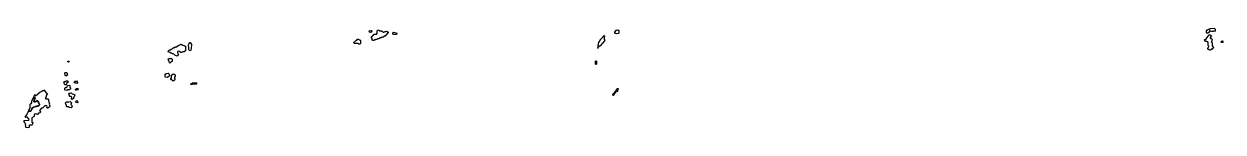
# Model space of a CAD drawing. Header units: millimetres. Extents: x 0 to 6281, y 0 to 520.
import ezdxf

# ---------------------------------------------------------------- set-up
doc = ezdxf.new("R2010")
doc.units = ezdxf.units.MM
doc.layers.add('GRY4', color=7, linetype='Continuous')

msp = doc.modelspace()

# ---------------------------------------------------------------- linework, layer by layer
at = {"layer": 'GRY4'}
for points in [[(1807, 503.7), (1811, 508.8), (1818.9, 507.4), (1821.2, 508.8), (1824.1, 505.1), (1821.2, 501.5), (1816.7, 498.6), (1809.9, 500), (1807, 503.7)], [(1823.8, 462.2), (1823.8, 466.5), (1819.3, 475.1), (1826.7, 483.1), (1828.9, 483.1), (1834.5, 490.2), (1839.1, 490.2), (1840.2, 488.8), (1841.2, 490.2), (1846.8, 490.2), (1850.6, 495.1), (1849.6, 496.5), (1849.6, 506.6), (1852.4, 510.2), (1859.2, 510.2), (1862.6, 507.3), (1871.5, 507.3), (1873.8, 504.5), (1876, 504.5), (1881.6, 500.2), (1886, 500.2), (1891.6, 503.1), (1894.9, 503.1), (1896.1, 504.6), (1897.2, 503.1), (1898.3, 504.5), (1900.6, 504.5), (1901.7, 503.1), (1905.1, 503.1), (1907.9, 499.4), (1907.9, 497.9), (1895.6, 483.6), (1892.8, 478.6), (1889.4, 478.6), (1880.4, 472.8), (1877.1, 474.3), (1868.1, 468.5), (1866.9, 470), (1864.8, 470), (1859.2, 465.7), (1855.9, 465.7), (1854.7, 464.2), (1853.5, 465.7), (1846.9, 461.4), (1843.6, 461.4), (1842.4, 459.9), (1841.3, 461.4), (1840.2, 460), (1836.8, 460), (1833.5, 457.2), (1828.4, 456.4), (1823.8, 462.2)], [(3103.8, 490.7), (3099.2, 492.9), (3094.6, 497.9), (3094.6, 499.4), (3101.8, 510.2), (3107, 510.2), (3112.3, 513.1), (3115.6, 508), (3115.6, 496.6), (3116.9, 495.1), (3114.9, 492.9), (3103.8, 490.7)], [(6195.8, 500.8), (6194.7, 506.6), (6198.5, 511.6), (6200.7, 511.6), (6205.1, 515.9), (6207.2, 514.5), (6213.7, 518.8), (6235.4, 520.2), (6240.4, 515.1), (6240.4, 509.4), (6236.5, 504.3), (6231.1, 505.7), (6230, 504.3), (6224.5, 502.8), (6223.4, 504.3), (6212.7, 507.1), (6206.2, 497.2), (6203, 495.7), (6200.7, 492.8), (6195.8, 500.8)], [(862.5, 409.4), (863.8, 410.9), (863.8, 423.6), (861.3, 426.5), (860, 430.8), (863.8, 436.6), (865, 440.9), (869.4, 445.9), (870.8, 445.9), (879, 432.2), (877.7, 430.8), (876.4, 419.3), (875.2, 417.9), (873.9, 405.1), (872, 402.8), (866.9, 404.3), (862.5, 409.4)], [(1750.6, 440), (1736.1, 440), (1735, 441.4), (1730.5, 441.4), (1727.6, 445.1), (1736.1, 454.5), (1743.9, 458.8), (1747.3, 463.1), (1751.8, 463.1), (1757.4, 460.2), (1760.8, 460.2), (1763.6, 456.6), (1763.6, 440.8), (1760.8, 437.1), (1754.6, 437.9), (1750.6, 440)], [(1932.3, 492.2), (1932.3, 496.6), (1935.2, 500.2), (1950.9, 495.9), (1953.8, 492.2), (1949.8, 487.1), (1947.5, 487.1), (1946.4, 488.6), (1942, 488.6), (1940.9, 487.1), (1935.7, 487.9), (1932.3, 492.2)], [(3006.5, 432.3), (3009.1, 435.1), (3009.1, 439.4), (3011.7, 446.6), (3015.6, 450.9), (3015.6, 453.7), (3018.2, 456.6), (3018.2, 459.4), (3032.4, 473.7), (3032.4, 475.1), (3039.7, 483.1), (3041.7, 480.9), (3041.7, 476.5), (3039.1, 473.6), (3039.1, 460.9), (3043, 456.5), (3019, 428.6), (3011.1, 422.8), (3006.5, 432.3)], [(6212.1, 405), (6206.1, 408.6), (6201.2, 415.1), (6207.7, 426.5), (6204.4, 430.8), (6204.4, 445.1), (6201.8, 448.6), (6199.6, 448.6), (6197.5, 451.4), (6191, 451.4), (6189.9, 452.9), (6187.7, 452.9), (6182.8, 458), (6185.6, 461.7), (6186.7, 460.2), (6193.1, 464.5), (6208.3, 485.9), (6214.9, 485.9), (6215.9, 484.5), (6218.1, 484.5), (6220.9, 480.8), (6213.3, 472.2), (6213.3, 470.9), (6215.9, 467.3), (6220.3, 467.3), (6222.5, 465.9), (6225.2, 462.3), (6223, 455.1), (6219.8, 449.4), (6224.1, 443.7), (6224.1, 428), (6227.9, 423.1), (6230, 423.1), (6232.8, 419.4), (6229, 414.3), (6225.6, 412.8), (6224.6, 414.2), (6221.4, 410), (6219.2, 410), (6214.9, 405.7), (6212.1, 405)], [(6272.7, 446.4), (6270.4, 449.4), (6273.2, 453), (6278.7, 454.5), (6281.5, 450.8), (6278.7, 445.7), (6272.7, 446.4)], [(785.9, 384.3), (780.9, 387.1), (777.2, 387.1), (773.5, 390), (769.7, 390), (766, 392.9), (763.5, 392.9), (761, 395.7), (754.7, 397.2), (752.8, 399.4), (762.3, 407.4), (764.7, 405.9), (771, 411.6), (774.7, 411.6), (782.2, 417.3), (785.9, 417.3), (792.2, 423.1), (794.7, 421.7), (802.1, 427.3), (804.6, 427.3), (810.9, 431.6), (813.3, 431.6), (815.8, 434.5), (818.3, 434.5), (820.9, 437.4), (822.1, 436), (823.3, 437.4), (832.1, 431.6), (838.4, 430.2), (839.6, 428.8), (843.3, 428.8), (845.3, 426.6), (845.3, 412.3), (846.5, 410.8), (845.3, 402.2), (839.6, 397.1), (833.3, 397.1), (832.1, 398.5), (827.1, 394.3), (822.1, 394.3), (812.1, 400), (806, 398.6), (804.1, 396.5), (804.1, 393.7), (806.6, 389.4), (807.9, 382.2), (802.2, 374.3), (789.6, 380), (785.9, 384.3)], [(3005.2, 418), (3007.3, 420.3), (3009.4, 418), (3007.3, 415.7), (3005.2, 418)], [(228.1, 346.5), (234.4, 350.2), (236.5, 346.5), (233, 342.8), (228.1, 346.5)], [(760.3, 343.6), (760.3, 347.9), (757.8, 352.2), (757.8, 356.5), (755.3, 359.4), (757.2, 361.6), (773.5, 361.6), (776.7, 358), (776.7, 350.8), (775.5, 349.4), (775.5, 346.5), (773.5, 344.3), (771, 344.3), (764.8, 338.6), (762.8, 339.3), (760.3, 343.6)], [(2994.9, 332.2), (2994.9, 348), (2996.9, 350.3), (2999, 348), (2999, 332.2), (2996.9, 330), (2994.9, 332.2)], [(218.9, 270.7), (216.1, 273.6), (214.8, 286.6), (216.8, 288.8), (223.6, 288.8), (227, 285.1), (227, 280.8), (229.8, 276.5), (223.6, 271.4), (218.9, 270.7)], [(739.1, 266.5), (739.1, 279.4), (744.8, 284.5), (747.3, 283.1), (748.5, 284.5), (756.1, 285.9), (760.5, 279.4), (761.8, 270.8), (751.1, 262.9), (741, 264.3), (739.1, 266.5)], [(771, 250), (769, 252.2), (769, 255.1), (772.8, 260.8), (772.8, 266.5), (771.5, 269.4), (777.2, 278.7), (782.2, 281.7), (783.5, 280.2), (787.2, 280.2), (791.7, 276.6), (791.7, 269.4), (788, 265.1), (789.2, 263.7), (789.2, 258), (790.4, 256.6), (790.4, 250.8), (787.2, 247.1), (784.7, 247.1), (781, 244.3), (774.7, 250), (771, 250)], [(9.4, 15.1), (8.1, 16.5), (8.1, 19.3), (5.4, 22.2), (5.4, 25.1), (2.7, 27.9), (2.7, 30.8), (0, 35.1), (2.1, 37.3), (24.9, 40.2), (26.8, 42.3), (18.2, 54.3), (8.8, 52.9), (6.7, 55.1), (14.8, 66.6), (18.8, 76.6), (21.5, 79.4), (21.5, 83.7), (23.6, 85.9), (35.6, 87.3), (37.6, 89.4), (37.6, 92.3), (40.3, 95.2), (41.6, 100.9), (49.1, 107.3), (63.8, 111.6), (65.2, 113.1), (73.2, 113.1), (80.6, 119.4), (80.6, 123.6), (77.9, 126.5), (77.9, 130.8), (69.2, 142.8), (58.5, 134.3), (55.8, 134.3), (52.4, 137.9), (53.7, 146.6), (57.7, 155.1), (53.7, 162.2), (55.1, 170.9), (58.5, 173.1), (60.7, 170.8), (58, 168), (61.2, 165.9), (82.6, 185.9), (88, 187.3), (92, 191.6), (96, 191.6), (98.7, 194.5), (101.4, 194.5), (104.1, 197.4), (117, 182.3), (122.4, 173.7), (117, 167.9), (115.6, 162.2), (111.6, 155.1), (114.9, 151.6), (125.7, 150.2), (129.1, 146.6), (129.1, 139.4), (131.8, 132.3), (131.8, 128), (133.1, 126.6), (131.8, 122.3), (135.8, 115.1), (135.8, 110.8), (131, 105.7), (125.6, 102.9), (121.5, 102.9), (119.5, 106.5), (122.1, 110.8), (118.9, 114.3), (109.5, 114.3), (97.5, 102.9), (92.1, 102.9), (82.1, 90.8), (86.1, 82.2), (84.1, 78.6), (76, 75.7), (70.6, 68.5), (69.2, 70), (63.8, 70), (59.8, 72.8), (55.9, 71.4), (52.6, 67.9), (52.6, 57.9), (40.5, 50.8), (41.8, 36.5), (40.5, 35.1), (40.5, 29.4), (42.4, 27.4), (43.7, 28.8), (45.9, 26.6), (43.2, 15.1), (41.1, 12.9), (29, 12.9), (27.1, 10.8), (27.1, 2.2), (25, 0), (12.2, 0.7), (9.4, 3.6), (9.4, 6.5), (8.1, 7.9), (9.4, 15.1)], [(208, 238), (210.1, 241.6), (215.5, 241.6), (220.9, 244.5), (227.6, 244.5), (233.8, 240.8), (223, 230.8), (223, 226.5), (221, 224.3), (213.5, 223.6), (208, 238)], [(216.8, 210.2), (222.2, 210.2), (224.9, 211.6), (226.8, 213.7), (226.8, 218), (228.9, 220.2), (238.4, 223.1), (240.5, 220.9), (240.5, 210.9), (243.2, 208), (243.2, 203.6), (238.4, 198.6), (229, 198.6), (225, 194.3), (215.5, 195.7), (213.4, 197.9), (213.4, 206.6), (216.8, 210.2)], [(270.5, 234.3), (265.2, 234.3), (263.1, 236.5), (264.4, 240.9), (266.5, 243.1), (274.5, 243.1), (276, 244.6), (280.7, 236.6), (280.7, 233.6), (278.7, 231.4), (271.9, 232.9), (270.5, 234.3)], [(270.5, 201.6), (277.3, 204.5), (281.3, 204.5), (284.8, 200.8), (282.7, 198.6), (275.9, 195.7), (271.2, 196.4), (268.4, 199.4), (270.5, 201.6)], [(872.5, 228), (874.4, 230.2), (879.4, 231.6), (881.9, 234.5), (903.2, 234.5), (905.1, 232.3), (902, 227.1), (883.2, 227.1), (882, 225.7), (873.8, 226.4), (872.5, 228)], [(3085.6, 170.8), (3085.6, 175.1), (3086.9, 178), (3099.8, 193.7), (3107, 205.9), (3112.3, 205.9), (3114.3, 203.7), (3109.1, 198), (3111.7, 195.1), (3109.1, 192.2), (3110.4, 190.8), (3108.3, 188.5), (3105.7, 191.4), (3100.6, 187.2), (3092.2, 176.5), (3090.9, 170.8), (3088.9, 168.5), (3085.6, 170.8)], [(30.9, 98), (30.9, 100.9), (32.2, 102.3), (32.2, 122.3), (35.6, 127.3), (39.7, 127.3), (41.6, 129.4), (40.3, 132.2), (40.3, 138), (43, 142.3), (44.3, 148), (53.1, 161.7), (57.9, 156.6), (57.9, 155.1), (52.6, 142.2), (52.6, 138), (55.9, 134.5), (58.5, 134.5), (69.3, 143.1), (78.1, 130.8), (78.1, 126.6), (80.8, 123.7), (80.8, 119.3), (73.3, 112.9), (65.2, 112.9), (51.8, 107.1), (49.2, 107.1), (41.8, 100.8), (40.5, 95.1), (37.8, 92.2), (37.8, 89.3), (35.7, 87.1), (31.7, 87.1), (30.4, 85.7), (25.6, 86.4), (24.2, 87.9), (30.9, 98)], [(222.8, 116.5), (217.4, 127.9), (217.4, 130.9), (222.2, 135.9), (227.7, 135.9), (230.3, 133.1), (234.3, 135.9), (241.1, 137.4), (248.5, 130.9), (245.8, 120.8), (249.9, 116.6), (249.9, 113.7), (252.6, 109.4), (246.4, 104.3), (239, 105), (235.6, 108.6), (224.9, 108.6), (222.8, 110.8), (222.8, 116.5)], [(239.7, 162.9), (237.6, 165.1), (237.6, 170.8), (234.9, 175.1), (238.3, 180.2), (242.4, 180.2), (247.8, 183.1), (251.8, 177.3), (261.2, 175.9), (266, 172.3), (263.3, 162.2), (259.3, 157.9), (259.3, 152.2), (251.8, 147.1), (248.3, 149.3), (248.3, 152.3), (251, 159.4), (247.7, 162.9), (239.7, 162.9)], [(282.1, 132.2), (280, 130), (272.5, 133.6), (272.5, 136.6), (277.3, 143.1), (280.7, 139.4), (282.1, 132.2)]]:
    msp.add_lwpolyline(points, close=True, dxfattribs=at)

doc.saveas('drawing.dxf')
